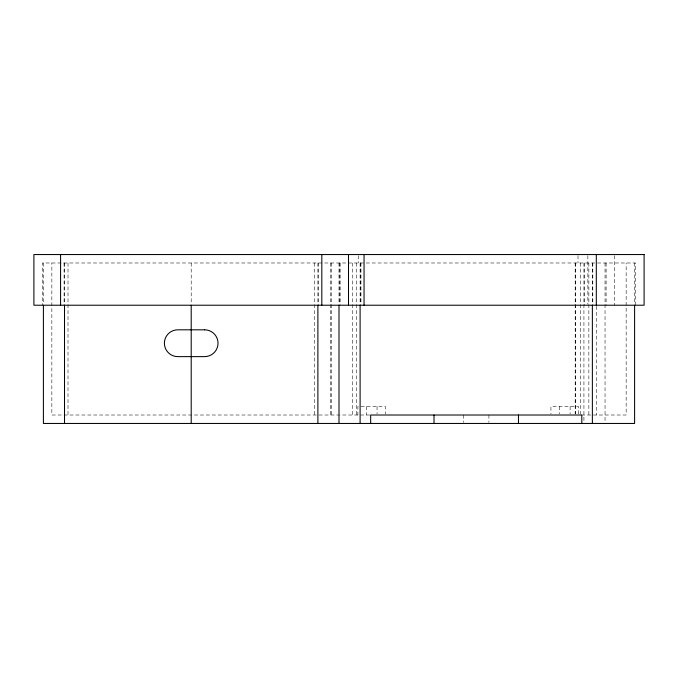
<?xml version="1.0" encoding="UTF-8"?>
<svg xmlns="http://www.w3.org/2000/svg" width="678" height="678" viewBox="0 0 678 678"><rect width="100%" height="100%" fill="white"/><g stroke="black" fill="none" stroke-linecap="round" stroke-linejoin="round"><path stroke-width="0.51" stroke-dasharray="3.39 2.54" d="M358.408 406.563L357.874 406.563L357.874 415.012M360.967 406.563L385.494 406.563L385.494 413.953M369.722 415.012L51.85 415.012L51.85 262.988M581.436 415.012L626.15 415.012L626.15 262.988M635.65 305.219L635.65 262.988L42.35 262.988L42.35 305.219M634.6 262.988L634.6 304.159M614.539 255.598L614.539 305.219M606.098 262.988L606.098 305.219M605.039 262.988L605.039 422.402M596.589 306.27L596.589 415.012M592.809 262.988L592.809 305.219M592.369 262.988L592.369 304.159M588.868 262.988L588.868 415.012M587.86 255.598L587.86 304.159M584.36 262.988L584.36 305.219M583.928 262.988L583.928 422.402M580.427 262.988L580.427 413.953M578.563 413.953L578.563 406.563L550.943 406.563L550.943 413.953M578.012 255.598L578.012 262.988M575.478 262.988L575.478 413.953M575.181 262.988L575.181 413.953M570.113 406.563L570.113 413.953M559.392 406.563L559.392 413.953M488.914 415.012L488.914 422.402M463.574 415.012L463.574 422.402M377.044 406.563L377.044 413.953M366.323 406.563L366.323 415.012M360.959 262.988L360.959 304.159M360.552 262.988L360.552 305.219M360.111 262.988L360.111 304.159M358.425 255.598L358.425 262.988M356.62 262.988L356.62 415.012M352.509 262.988L352.509 415.012M340.059 262.988L340.059 305.219M339.848 262.988L339.848 304.159M339 262.988L339 304.159M331.398 262.988L331.398 415.012M330.55 262.988L330.55 415.012M318.321 262.988L318.321 305.219M317.889 262.988L317.889 304.159M314.389 262.988L314.389 415.012M191.204 262.988L191.204 304.159M68.012 262.988L68.012 415.012M64.512 262.988L64.512 304.159M64.079 262.988L64.079 305.219M43.4 262.988L43.4 304.159"/><path stroke-width="1.02" d="M634.6 305.219L634.6 423.453L43.4 423.453L43.4 305.219M596.309 254.547L596.309 305.219M592.369 305.219L592.369 423.453M581.817 423.453L581.817 415.012L370.671 415.012L370.671 423.453M518.467 415.012L518.467 423.453M434.013 415.012L434.013 423.453M364.052 254.547L364.052 305.219M360.111 305.219L360.111 423.453M348.5 254.547L348.5 305.219M339 305.219L339 423.453M321.821 254.547L321.821 305.219M317.889 305.219L317.889 423.453M191.204 305.219L191.204 423.453M64.512 305.219L64.512 423.453M60.579 254.547L60.579 305.219M644.1 254.547L33.9 254.547L33.9 305.219L644.1 305.219L644.1 254.547M204.612 329.813L177.797 329.813A13.407 13.407 0 0 0 164.39 343.221A13.407 13.407 0 0 0 177.797 356.628L204.612 356.628A13.407 13.407 0 0 0 218.019 343.221A13.407 13.407 0 0 0 204.612 329.813"/></g></svg>
